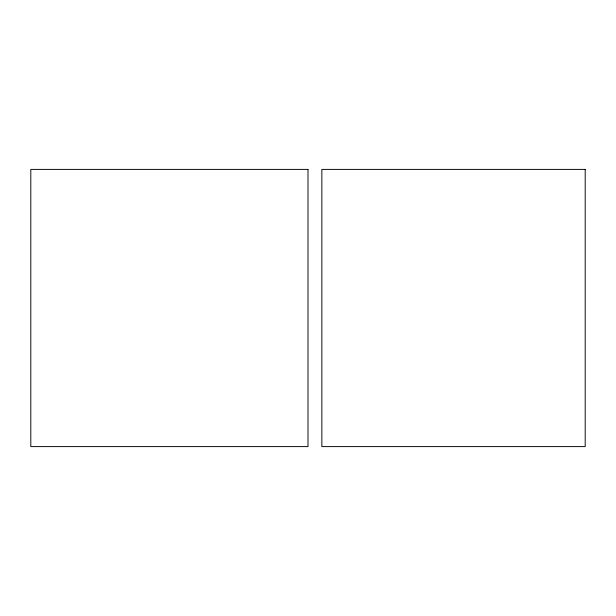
<?xml version="1.0" encoding="UTF-8"?>
<svg xmlns="http://www.w3.org/2000/svg" width="616" height="616" viewBox="0 0 616 616"><rect width="100%" height="100%" fill="white"/><g stroke="black" fill="none" stroke-linecap="round" stroke-linejoin="round"><path stroke-width="0.92" d="M308 169.4L30.8 169.4L30.8 446.6L308 446.6L308 169.4M585.2 169.4L321.86 169.4L321.86 446.6L585.2 446.6L585.2 169.4"/></g></svg>
